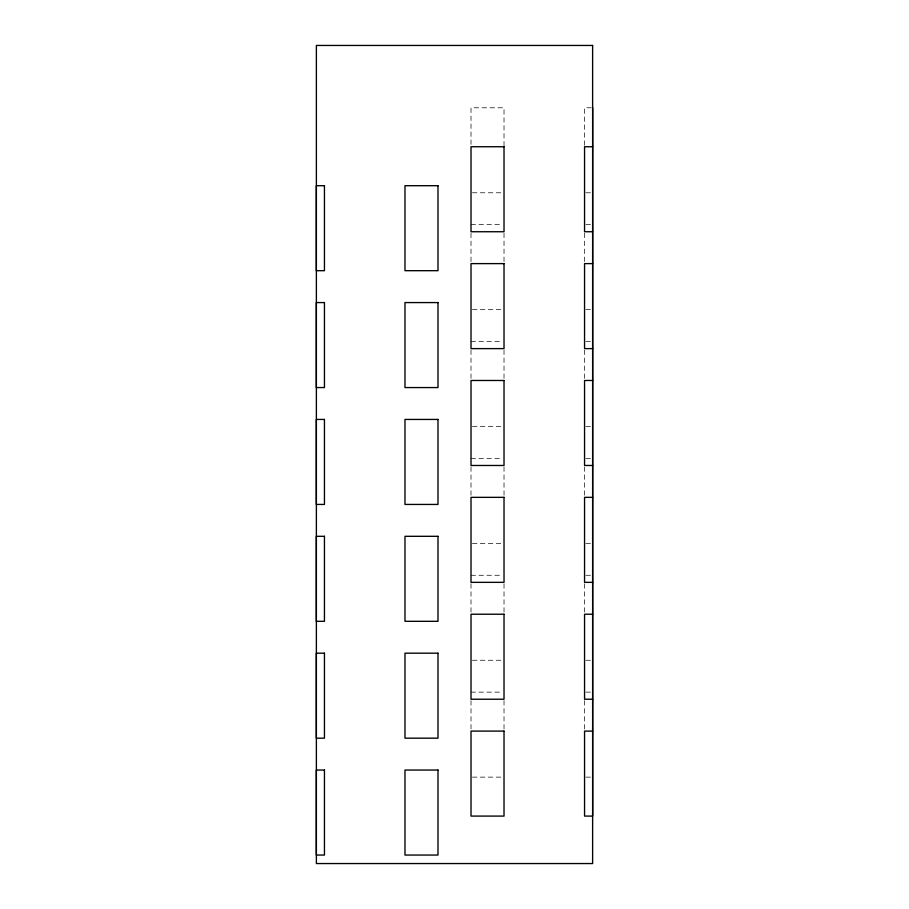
<?xml version="1.0" encoding="UTF-8"?>
<svg xmlns="http://www.w3.org/2000/svg" width="909" height="909" viewBox="0 0 909 909"><rect width="100%" height="100%" fill="white"/><g stroke="black" fill="none" stroke-linecap="round" stroke-linejoin="round"><path stroke-width="0.68" stroke-dasharray="4.54 3.41" d="M591.327 107.785L584.555 107.785L584.555 146.031M472.385 192.776L502.643 192.776M585.907 192.776L591.327 192.776M471.01 224.648L502.643 224.648M585.907 224.648L591.327 224.648M472.385 309.651L502.643 309.651M585.907 309.651L591.327 309.651M471.01 341.523L502.643 341.523M585.907 341.523L591.327 341.523M472.385 426.526L502.643 426.526M585.907 426.526L591.327 426.526M471.01 458.397L502.643 458.397M585.907 458.397L591.327 458.397M472.385 543.389L502.643 543.389M585.907 543.389L591.327 543.389M471.01 575.272L502.643 575.272M585.907 575.272L591.327 575.272M472.385 660.264L502.643 660.264M585.907 660.264L591.327 660.264M471.01 692.135L502.643 692.135M585.907 692.135L591.327 692.135M472.385 777.138L502.643 777.138M585.907 777.138L591.327 777.138M584.555 233.147L584.555 262.906M584.555 350.022L584.555 378.36M584.555 466.896L584.555 495.223M584.555 583.771L584.555 612.098M584.555 700.634L584.555 728.973M504.018 146.031L504.018 107.785L471.01 107.785L471.01 146.031M504.018 233.147L504.018 262.906M504.018 350.022L504.018 378.36M504.018 466.896L504.018 495.223M504.018 583.771L504.018 612.098M504.018 700.634L504.018 728.973M471.01 233.147L471.01 262.906M471.01 350.022L471.01 378.36M471.01 466.896L471.01 495.223M471.01 583.771L471.01 612.098M471.01 700.634L471.01 728.973"/><path stroke-width="1.36" d="M592.679 146.735L584.555 146.735L584.555 231.738L592.679 231.738M592.679 263.61L584.555 263.61L584.555 348.613L592.679 348.613M592.679 380.485L584.555 380.485L584.555 465.476L592.679 465.476M592.679 497.348L584.555 497.348L584.555 582.351L592.679 582.351M592.679 614.223L584.555 614.223L584.555 699.226L592.679 699.226M592.679 731.097L584.555 731.097L584.555 816.089L592.679 816.089L592.679 107.785M592.623 45.45L316.377 45.45L316.377 863.55L592.623 863.55L592.623 45.45M504.018 146.735L471.01 146.735L471.01 231.738L504.018 231.738L504.018 146.735M324.445 185.697L316.321 185.697L316.321 270.689L324.445 270.689L324.445 185.697M437.99 185.697L404.982 185.697L404.982 270.689L437.99 270.689L437.99 185.697M504.018 263.61L471.01 263.61L471.01 348.613L504.018 348.613L504.018 263.61M324.445 302.572L316.321 302.572L316.321 387.564L324.445 387.564L324.445 302.572M437.99 302.572L404.982 302.572L404.982 387.564L437.99 387.564L437.99 302.572M504.018 380.485L471.01 380.485L471.01 465.476L504.018 465.476L504.018 380.485M324.445 419.435L316.321 419.435L316.321 504.438L324.445 504.438L324.445 419.435M437.99 419.435L404.982 419.435L404.982 504.438L437.99 504.438L437.99 419.435M504.018 497.348L471.01 497.348L471.01 582.351L504.018 582.351L504.018 497.348M324.445 536.31L316.321 536.31L316.321 621.313L324.445 621.313L324.445 536.31M437.99 536.31L404.982 536.31L404.982 621.313L437.99 621.313L437.99 536.31M504.018 614.223L471.01 614.223L471.01 699.226L504.018 699.226L504.018 614.223M324.445 653.185L316.321 653.185L316.321 738.176L324.445 738.176L324.445 653.185M437.99 653.185L404.982 653.185L404.982 738.176L437.99 738.176L437.99 653.185M504.018 731.097L471.01 731.097L471.01 816.089L504.018 816.089L504.018 731.097M324.445 770.048L316.321 770.048L316.321 855.051L324.445 855.051L324.445 770.048M437.99 770.048L404.982 770.048L404.982 855.051L437.99 855.051L437.99 770.048"/></g></svg>
